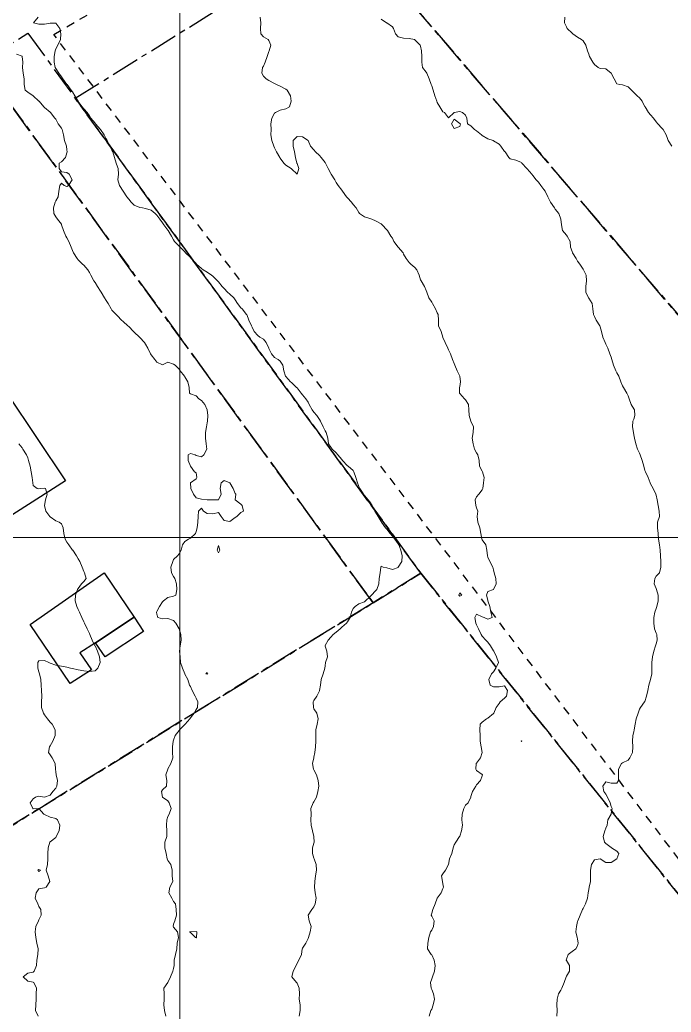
# Model space of a CAD drawing. Header units: centimetres. Extents: x 0 to 642158, y -847 to 649707.
# Drawn here: x 616852.5 to 616910.6, y 620545.1 to 620633.5 of the extents above; entities that cross this region are included whole.
import ezdxf

# ---------------------------------------------------------------- set-up
doc = ezdxf.new("R2010")
doc.units = ezdxf.units.CM
doc.header["$MEASUREMENT"] = 0
doc.linetypes.add('CENTERX2', pattern=[4, 2.5, -0.5, 0.5, -0.5])
doc.linetypes.add('JIS_02_0.7', pattern=[1.35, 0.75, -0.6])
for name, color, linetype, lineweight in [('MEV_grille', 254, 'Continuous', 9), ('WAL_parcellaire agricole', 7, 'JIS_02_0.7', 25), ('WAL_topographie 0.5', 253, 'Continuous', 20)]:
    doc.layers.add(name, color=color, linetype=linetype, lineweight=lineweight)
doc.layers.add('SPW_batiments', color=7, linetype='Continuous')
doc.layers.add('SPW_parcellaire cadastral', color=7, linetype='CENTERX2', lineweight=25, true_color=0xff0542)

# ---------------------------------------------------------------- blocks, each defined once
blk = doc.blocks.new('*U114')
at = {"layer": 'MEV_grille', "transparency": 33554687}
blk.add_lwpolyline([(-1338.461, 0), (1338.461, 0)], dxfattribs=at)
blk = doc.blocks.new('*U115')
at = {"layer": 'MEV_grille', "color": 0, "linetype": 'ByBlock', "lineweight": -2, "transparency": 16777216}
blk.add_blockref('*U114', (0, -1800), dxfattribs=at)
blk = doc.blocks.new('*U112')
at = {"layer": 'MEV_grille', "transparency": 33554687}
blk.add_lwpolyline([(0, 1825.476), (0, -1825.476)], dxfattribs=at)
blk = doc.blocks.new('*U113')
at = {"layer": 'MEV_grille', "color": 0, "linetype": 'ByBlock', "lineweight": -2, "transparency": 16777216}
blk.add_blockref('*U112', (1500, 0), dxfattribs=at)

msp = doc.modelspace()

# ---------------------------------------------------------------- linework, layer by layer
at = {"layer": 'SPW_batiments'}
for points in [[(616856.625, 620592.429), (616846.709, 620586.111), (616841.758, 620594.027), (616841.991, 620594.277), (616851.436, 620600.151), (616856.625, 620592.429)], [(616862.742, 620580.28), (616859.293, 620578.013), (616857.91, 620577.112), (616858.943, 620575.597), (616857.027, 620574.396), (616853.46, 620579.646), (616860.059, 620584.247), (616862.742, 620580.28)], [(616863.56, 620579.008), (616860.143, 620576.763), (616859.293, 620578.013), (616862.742, 620580.28), (616863.56, 620579.008)]]:
    msp.add_lwpolyline(points, dxfattribs=at)
at = {"layer": 'SPW_parcellaire cadastral'}
for points in [[(616919.091, 620666.134), (617020.072, 620537.549), (616988.046, 620517.478), (616881.757, 620641.63), (616879.672, 620644.065), (616917.441, 620668.139), (616919.091, 620666.134)], [(616888.276, 620584.2), (616857.473, 620626.531), (616881.757, 620641.63), (616988.046, 620517.478), (616959.467, 620495.541), (616888.276, 620584.2)], [(616849.013, 620629.684), (616853.268, 620632.311), (616857.473, 620626.531), (616888.276, 620584.2), (616884.02, 620581.575), (616849.013, 620629.684)], [(616849.013, 620629.684), (616884.02, 620581.575), (616843.395, 620556.528), (616810.694, 620606.02), (616849.013, 620629.684)], [(616888.276, 620584.2), (616959.467, 620495.541), (616930.967, 620476.617), (616903.735, 620464.407), (616839.795, 620553.412), (616839.446, 620553.878), (616843.395, 620556.528), (616884.02, 620581.575), (616888.276, 620584.2)]]:
    msp.add_lwpolyline(points, dxfattribs=at)
at = {"layer": 'WAL_parcellaire agricole'}
msp.add_lwpolyline([(616855.57, 620632.211), (616900.857, 620658.35), (616927.824, 620675.943), (616965.394, 620702.289), (616990.231, 620666.393), (617069.247, 620560.49), (617092.413, 620526.906), (616974.82, 620476.693), (616970.72, 620479.292), (616961.919, 620491.891), (616960.585, 620495.057), (616927.58, 620537.22), (616855.57, 620632.211)], dxfattribs=at)
at = {"layer": 'WAL_topographie 0.5'}
for points in [[(616854.19, 620633.75), (616853.762, 620633.25), (616854.25, 620633.123), (616854.75, 620633.132), (616855.25, 620633.224), (616855.75, 620633.213), (616856.125, 620632.75), (616856.196, 620632.25), (616856.185, 620631.75), (616855.933, 620631.25), (616855.75, 620630.922), (616855.686, 620630.75), (616855.6, 620630.25), (616855.597, 620629.75), (616855.712, 620629.25), (616855.75, 620629.174), (616856.01, 620628.75), (616856.25, 620628.434), (616856.379, 620628.25), (616856.75, 620627.755), (616856.753, 620627.75), (616857.132, 620627.25), (616857.25, 620627.083), (616857.452, 620626.75), (616857.743, 620626.25), (616857.75, 620626.239), (616858.103, 620625.75), (616858.25, 620625.591), (616858.536, 620625.25), (616858.75, 620624.949), (616858.874, 620624.75), (616859.25, 620624.306), (616859.301, 620624.25), (616859.735, 620623.75), (616859.75, 620623.728), (616860.07, 620623.25), (616860.25, 620622.895), (616860.318, 620622.75), (616860.57, 620622.25), (616860.75, 620621.906), (616860.838, 620621.75), (616860.979, 620621.25), (616861.136, 620620.75), (616861.25, 620620.426), (616861.315, 620620.25), (616861.337, 620619.75), (616861.294, 620619.25), (616861.417, 620618.75), (616861.744, 620618.25), (616861.75, 620618.242), (616862.093, 620617.75), (616862.25, 620617.521), (616862.469, 620617.25), (616862.75, 620617), (616863.25, 620616.784), (616863.469, 620616.75), (616863.75, 620616.713), (616864.25, 620616.543), (616864.609, 620616.25), (616864.75, 620616.119), (616865.028, 620615.75), (616865.25, 620615.415), (616865.379, 620615.25), (616865.75, 620614.782), (616865.779, 620614.75), (616866.054, 620614.25), (616866.25, 620613.904), (616866.344, 620613.75), (616866.75, 620613.34), (616866.83, 620613.25), (616867.25, 620612.827), (616867.325, 620612.75), (616867.75, 620612.332), (616867.827, 620612.25), (616868.25, 620611.79), (616868.294, 620611.75), (616868.75, 620611.344), (616868.883, 620611.25), (616869.25, 620611.014), (616869.628, 620610.75), (616869.75, 620610.675), (616870.152, 620610.25), (616870.25, 620610.154), (616870.59, 620609.75), (616870.75, 620609.579), (616871.061, 620609.25), (616871.25, 620609.071), (616871.616, 620608.75), (616871.75, 620608.552), (616871.949, 620608.25), (616872.25, 620607.848), (616872.371, 620607.75), (616872.75, 620607.272), (616872.765, 620607.25), (616872.966, 620606.75), (616873.199, 620606.25), (616873.25, 620606.116), (616873.426, 620605.75), (616873.75, 620605.381), (616873.922, 620605.25), (616874.25, 620605.051), (616874.493, 620604.75), (616874.734, 620604.25), (616874.75, 620604.214), (616874.972, 620603.75), (616875.25, 620603.432), (616875.558, 620603.25), (616875.75, 620603.105), (616875.997, 620602.75), (616876.076, 620602.25), (616876.232, 620601.75), (616876.25, 620601.72), (616876.664, 620601.25), (616876.75, 620601.187), (616877.209, 620600.75), (616877.25, 620600.711), (616877.617, 620600.25), (616877.75, 620600.114), (616878.034, 620599.75), (616878.25, 620599.445), (616878.341, 620599.25), (616878.606, 620598.75), (616878.75, 620598.557), (616878.999, 620598.25), (616879.25, 620597.906), (616879.348, 620597.75), (616879.566, 620597.25), (616879.75, 620596.891), (616879.84, 620596.75), (616879.983, 620596.25), (616880.058, 620595.75), (616880.25, 620595.446), (616880.387, 620595.25), (616880.75, 620594.921), (616880.897, 620594.75), (616881.25, 620594.34), (616881.31, 620594.25), (616881.75, 620593.783), (616881.794, 620593.75), (616882.25, 620593.361), (616882.324, 620593.25), (616882.499, 620592.75), (616882.644, 620592.25), (616882.75, 620591.94), (616882.849, 620591.75), (616883.174, 620591.25), (616883.25, 620591.147), (616883.583, 620590.75), (616883.75, 620590.555), (616883.946, 620590.25), (616884.192, 620589.75), (616884.25, 620589.655), (616884.48, 620589.25), (616884.75, 620588.825), (616884.783, 620588.75), (616885.146, 620588.25), (616885.25, 620588.147), (616885.547, 620587.75), (616885.75, 620587.497), (616885.95, 620587.25), (616886.25, 620586.841), (616886.317, 620586.75), (616886.507, 620586.25), (616886.625, 620585.75), (616886.596, 620585.25), (616886.275, 620584.75), (616886.25, 620584.717), (616885.75, 620584.541), (616885.25, 620584.679), (616884.917, 620584.75), (616884.75, 620584.85), (616884.726, 620584.75), (616884.65, 620584.25), (616884.575, 620583.75), (616884.55, 620583.25), (616884.368, 620582.75), (616884.25, 620582.632), (616883.879, 620582.25), (616883.75, 620582.118), (616883.359, 620581.75), (616883.25, 620581.674), (616882.75, 620581.488), (616882.422, 620581.25), (616882.25, 620581.071), (616882.109, 620580.75), (616881.971, 620580.25), (616881.75, 620579.88), (616881.67, 620579.75), (616881.25, 620579.392), (616881.092, 620579.25), (616880.75, 620578.96), (616880.483, 620578.75), (616880.25, 620578.5), (616880.02, 620578.25), (616879.75, 620577.762), (616879.742, 620577.75), (616879.75, 620577.7), (616879.911, 620577.25), (616879.967, 620576.75), (616879.795, 620576.25), (616879.75, 620575.95), (616879.721, 620575.75), (616879.58, 620575.25), (616879.41, 620574.75), (616879.33, 620574.25), (616879.263, 620573.75), (616879.25, 620573.719), (616879, 620573.25), (616878.75, 620572.875), (616878.696, 620572.75), (616878.718, 620572.25), (616878.75, 620572.135), (616879.013, 620571.75), (616879.141, 620571.25), (616879.04, 620570.75), (616878.934, 620570.25), (616878.912, 620569.75), (616878.917, 620569.25), (616878.889, 620568.75), (616878.821, 620568.25), (616878.75, 620567.834), (616878.735, 620567.75), (616878.636, 620567.25), (616878.714, 620566.75), (616878.75, 620566.704), (616878.988, 620566.25), (616879.135, 620565.75), (616879.19, 620565.25), (616879.104, 620564.75), (616878.977, 620564.25), (616878.75, 620563.833), (616878.7, 620563.75), (616878.489, 620563.25), (616878.5, 620562.75), (616878.492, 620562.25), (616878.523, 620561.75), (616878.625, 620561.25), (616878.75, 620560.75), (616878.75, 620560.75), (616878.78, 620560.25), (616878.75, 620560.167), (616878.641, 620559.75), (616878.634, 620559.25), (616878.75, 620558.817), (616878.778, 620558.75), (616878.961, 620558.25), (616878.995, 620557.75), (616878.9, 620557.25), (616878.826, 620556.75), (616878.807, 620556.25), (616878.854, 620555.75), (616878.939, 620555.25), (616878.878, 620554.75), (616878.75, 620554.477), (616878.571, 620554.25), (616878.25, 620553.75), (616878.321, 620553.25), (616878.5, 620552.75), (616878.41, 620552.25), (616878.277, 620551.75), (616878.25, 620551.673), (616878.021, 620551.25), (616877.75, 620550.817), (616877.71, 620550.75), (616877.654, 620550.25), (616877.424, 620549.75), (616877.25, 620549.464), (616877.169, 620549.25), (616876.917, 620548.75), (616876.771, 620548.25), (616877.207, 620547.75), (616877.25, 620547.682), (616877.452, 620547.25), (616877.471, 620546.75), (616877.453, 620546.25), (616877.517, 620545.75), (616877.536, 620545.25), (616877.432, 620544.75)], [(616873.974, 620633.75), (616874.009, 620633.25), (616873.982, 620632.75), (616874.033, 620632.25), (616874.25, 620632), (616874.667, 620631.75), (616874.75, 620631.673), (616874.922, 620631.25), (616874.774, 620630.75), (616874.75, 620630.7), (616874.574, 620630.25), (616874.397, 620629.75), (616874.25, 620629.393), (616874.185, 620629.25), (616874.101, 620628.75), (616874.25, 620628.475), (616874.487, 620628.25), (616874.75, 620628.115), (616875.25, 620627.85), (616875.432, 620627.75), (616875.75, 620627.601), (616876.25, 620627.337), (616876.383, 620627.25), (616876.669, 620626.75), (616876.738, 620626.25), (616876.576, 620625.75), (616876.25, 620625.587), (616875.75, 620625.473), (616875.319, 620625.25), (616875.25, 620625.187), (616874.991, 620624.75), (616874.907, 620624.25), (616874.933, 620623.75), (616874.923, 620623.25), (616875.014, 620622.75), (616875.192, 620622.25), (616875.25, 620622.113), (616875.434, 620621.75), (616875.713, 620621.25), (616875.75, 620621.177), (616876.063, 620620.75), (616876.25, 620620.548), (616876.72, 620620.25), (616876.75, 620620.221), (616877.25, 620619.75), (616877.4, 620620.25), (616877.25, 620620.7), (616877.233, 620620.75), (616877.104, 620621.25), (616877.025, 620621.75), (616876.894, 620622.25), (616876.893, 620622.75), (616877.25, 620623.115), (616877.75, 620623.076), (616878.25, 620622.75), (616878.25, 620622.75), (616878.448, 620622.25), (616878.75, 620621.917), (616878.883, 620621.75), (616879.25, 620621.417), (616879.393, 620621.25), (616879.75, 620620.791), (616879.776, 620620.75), (616880.034, 620620.25), (616880.25, 620619.824), (616880.304, 620619.75), (616880.609, 620619.25), (616880.75, 620619.026), (616880.904, 620618.75), (616881.25, 620618.321), (616881.315, 620618.25), (616881.671, 620617.75), (616881.75, 620617.647), (616882.096, 620617.25), (616882.25, 620617.05), (616882.523, 620616.75), (616882.75, 620616.333), (616882.822, 620616.25), (616883.25, 620615.96), (616883.75, 620615.799), (616883.917, 620615.75), (616884.25, 620615.602), (616884.75, 620615.341), (616884.845, 620615.25), (616885.25, 620614.803), (616885.296, 620614.75), (616885.61, 620614.25), (616885.75, 620614.044), (616885.882, 620613.75), (616886.25, 620613.267), (616886.265, 620613.25), (616886.693, 620612.75), (616886.75, 620612.641), (616886.959, 620612.25), (616887.25, 620611.882), (616887.4, 620611.75), (616887.75, 620611.441), (616887.917, 620611.25), (616888.128, 620610.75), (616888.25, 620610.35), (616888.295, 620610.25), (616888.597, 620609.75), (616888.75, 620609.406), (616888.82, 620609.25), (616888.991, 620608.75), (616889.25, 620608.355), (616889.319, 620608.25), (616889.576, 620607.75), (616889.75, 620607.417), (616889.83, 620607.25), (616889.841, 620606.75), (616889.864, 620606.25), (616890.094, 620605.75), (616890.238, 620605.25), (616890.25, 620605.222), (616890.448, 620604.75), (616890.689, 620604.25), (616890.75, 620604.12), (616890.927, 620603.75), (616891.09, 620603.25), (616891.25, 620602.886), (616891.311, 620602.75), (616891.506, 620602.25), (616891.75, 620601.75), (616891.75, 620601.75), (616891.824, 620601.25), (616891.75, 620600.85), (616891.733, 620600.75), (616891.737, 620600.25), (616891.75, 620600.219), (616892.167, 620599.75), (616892.25, 620599.643), (616892.525, 620599.25), (616892.562, 620598.75), (616892.6, 620598.25), (616892.75, 620597.75), (616892.75, 620597.75), (616892.974, 620597.25), (616892.946, 620596.75), (616892.868, 620596.25), (616892.956, 620595.75), (616893.066, 620595.25), (616893.25, 620594.932), (616893.355, 620594.75), (616893.485, 620594.25), (616893.5, 620593.75), (616893.75, 620593.312), (616893.788, 620593.25), (616893.932, 620592.75), (616893.865, 620592.25), (616893.809, 620591.75), (616893.75, 620591.65), (616893.442, 620591.25), (616893.25, 620591), (616893.136, 620590.75), (616893.185, 620590.25), (616893.25, 620590.036), (616893.35, 620589.75), (616893.29, 620589.25), (616893.364, 620588.75), (616893.552, 620588.25), (616893.615, 620587.75), (616893.717, 620587.25), (616893.75, 620587.197), (616894.065, 620586.75), (616894.165, 620586.25), (616894.228, 620585.75), (616894.25, 620585.65), (616894.417, 620585.25), (616894.69, 620584.75), (616894.75, 620584.5), (616894.808, 620584.25), (616894.953, 620583.75), (616895.007, 620583.25), (616894.75, 620582.75), (616894.75, 620582.75), (616894.25, 620582.568), (616894.144, 620582.25), (616894.25, 620581.812), (616894.264, 620581.75), (616894.414, 620581.25), (616894.529, 620580.75), (616894.639, 620580.25), (616894.25, 620580.118), (616893.917, 620580.25), (616893.75, 620580.317), (616893.25, 620580.556), (616893.101, 620580.25), (616893.193, 620579.75), (616893.25, 620579.618), (616893.411, 620579.25), (616893.652, 620578.75), (616893.75, 620578.61), (616894.069, 620578.25), (616894.25, 620578.066), (616894.502, 620577.75), (616894.75, 620577.299), (616894.777, 620577.25), (616895.012, 620576.75), (616895.209, 620576.25), (616894.958, 620575.75), (616894.75, 620575.424), (616894.59, 620575.25), (616894.327, 620574.75), (616894.469, 620574.25), (616894.75, 620574.083), (616895.25, 620574.078), (616895.75, 620574.185), (616896.005, 620573.75), (616895.905, 620573.25), (616895.75, 620573.083), (616895.355, 620572.75), (616895.25, 620572.595), (616895, 620572.25), (616894.79, 620571.75), (616894.75, 620571.7), (616894.25, 620571.304), (616894.125, 620571.25), (616893.75, 620570.929), (616893.571, 620570.75), (616893.55, 620570.25), (616893.574, 620569.75), (616893.565, 620569.25), (616893.662, 620568.75), (616893.75, 620568.25), (616893.75, 620568.25), (616893.75, 620568.25), (616893.605, 620567.75), (616893.25, 620567.3), (616893.205, 620567.25), (616893.176, 620566.75), (616893.25, 620566.632), (616893.75, 620566.288), (616893.77, 620566.25), (616893.75, 620566.167), (616893.611, 620565.75), (616893.25, 620565.368), (616893.187, 620565.25), (616892.888, 620564.75), (616892.75, 620564.306), (616892.733, 620564.25), (616892.483, 620563.75), (616892.25, 620563.544), (616892.115, 620563.25), (616891.967, 620562.75), (616891.944, 620562.25), (616891.992, 620561.75), (616891.89, 620561.25), (616891.75, 620560.788), (616891.732, 620560.75), (616891.41, 620560.25), (616891.25, 620560), (616891.157, 620559.75), (616891.03, 620559.25), (616890.841, 620558.75), (616890.75, 620558.25), (616890.75, 620558.25), (616890.477, 620557.75), (616890.25, 620557.424), (616890.136, 620557.25), (616890.203, 620556.75), (616890.25, 620556.536), (616890.298, 620556.25), (616890.25, 620556.125), (616890.088, 620555.75), (616889.75, 620555.25), (616889.75, 620555.25), (616889.556, 620554.75), (616889.336, 620554.25), (616889.25, 620553.938), (616889.209, 620553.75), (616889.25, 620553.662), (616889.476, 620553.25), (616889.41, 620552.75), (616889.25, 620552.409), (616889.153, 620552.25), (616888.992, 620551.75), (616888.917, 620551.25), (616888.875, 620550.75), (616889.214, 620550.25), (616889.25, 620550.208), (616889.462, 620549.75), (616889.558, 620549.25), (616889.505, 620548.75), (616889.311, 620548.25), (616889.25, 620548.062), (616889.148, 620547.75), (616889.21, 620547.25), (616889.25, 620547.135), (616889.422, 620546.75), (616889.483, 620546.25), (616889.379, 620545.75), (616889.25, 620545.386), (616889.179, 620545.25), (616889.018, 620544.75)], [(616901.118, 620633.75), (616901.092, 620633.25), (616901.25, 620632.875), (616901.309, 620632.75), (616901.75, 620632.309), (616901.833, 620632.25), (616902.25, 620631.972), (616902.583, 620631.75), (616902.75, 620631.632), (616902.991, 620631.25), (616903.136, 620630.75), (616903.25, 620630.438), (616903.318, 620630.25), (616903.615, 620629.75), (616903.75, 620629.516), (616904.083, 620629.25), (616904.25, 620629.185), (616904.75, 620629.154), (616905.25, 620628.75), (616905.25, 620628.75), (616905.5, 620628.25), (616905.75, 620627.817), (616906, 620627.75), (616906.25, 620627.721), (616906.75, 620627.525), (616907.039, 620627.25), (616907.25, 620627.045), (616907.553, 620626.75), (616907.75, 620626.571), (616908, 620626.25), (616908.25, 620625.768), (616908.259, 620625.75), (616908.561, 620625.25), (616908.75, 620625.038), (616909.011, 620624.75), (616909.25, 620624.432), (616909.393, 620624.25), (616909.75, 620623.865), (616909.865, 620623.75), (616910.142, 620623.25), (616910.25, 620622.942), (616910.324, 620622.75), (616910.635, 620622.25)], [(616884.75, 620633.553), (616885.226, 620633.25), (616885.25, 620633.237), (616885.75, 620632.875), (616885.833, 620632.75), (616886.036, 620632.25), (616886.25, 620632.006), (616886.75, 620631.861), (616887.25, 620631.842), (616887.708, 620631.75), (616887.75, 620631.736), (616888.222, 620631.25), (616888.25, 620631.159), (616888.333, 620630.75), (616888.373, 620630.25), (616888.355, 620629.75), (616888.442, 620629.25), (616888.75, 620628.85), (616888.815, 620628.75), (616889.031, 620628.25), (616889.202, 620627.75), (616889.25, 620627.635), (616889.366, 620627.25), (616889.536, 620626.75), (616889.697, 620626.25), (616889.75, 620626.13), (616889.966, 620625.75), (616890.25, 620625.319), (616890.383, 620625.25), (616890.75, 620624.792), (616891.25, 620625.25), (616891.25, 620625.25), (616891.75, 620625.338), (616892, 620625.25), (616892.25, 620625.019), (616892.385, 620624.75), (616892.438, 620624.25), (616892.75, 620624.065), (616893.054, 620623.75), (616893.25, 620623.609), (616893.687, 620623.25), (616893.75, 620623.197), (616894.25, 620622.893), (616894.712, 620622.75), (616894.75, 620622.736), (616895.25, 620622.422), (616895.417, 620622.25), (616895.75, 620621.792), (616895.78, 620621.75), (616896.129, 620621.25), (616896.25, 620621.125), (616896.75, 620621), (616897.25, 620620.793), (616897.293, 620620.75), (616897.734, 620620.25), (616897.75, 620620.231), (616898.169, 620619.75), (616898.25, 620619.654), (616898.559, 620619.25), (616898.75, 620619.033), (616898.974, 620618.75), (616899.25, 620618.4), (616899.355, 620618.25), (616899.604, 620617.75), (616899.75, 620617.434), (616899.835, 620617.25), (616900.181, 620616.75), (616900.25, 620616.65), (616900.583, 620616.25), (616900.75, 620615.75), (616900.75, 620615.75), (616900.802, 620615.25), (616900.904, 620614.75), (616901.25, 620614.322), (616901.318, 620614.25), (616901.589, 620613.75), (616901.607, 620613.25), (616901.75, 620612.865), (616901.791, 620612.75), (616902.11, 620612.25), (616902.25, 620612.019), (616902.462, 620611.75), (616902.75, 620611.298), (616902.786, 620611.25), (616903.023, 620610.75), (616903.032, 620610.25), (616902.978, 620609.75), (616902.987, 620609.25), (616903.233, 620608.75), (616903.25, 620608.724), (616903.56, 620608.25), (616903.615, 620607.75), (616903.669, 620607.25), (616903.75, 620607.066), (616903.917, 620606.75), (616904.224, 620606.25), (616904.25, 620606.173), (616904.391, 620605.75), (616904.506, 620605.25), (616904.699, 620604.75), (616904.75, 620604.611), (616904.941, 620604.25), (616905.121, 620603.75), (616905.25, 620603.45), (616905.313, 620603.25), (616905.458, 620602.75), (616905.654, 620602.25), (616905.75, 620602.05), (616905.917, 620601.75), (616906.103, 620601.25), (616906.25, 620600.893), (616906.327, 620600.75), (616906.642, 620600.25), (616906.75, 620600), (616906.83, 620599.75), (616907.03, 620599.25), (616907.25, 620598.859), (616907.304, 620598.75), (616907.34, 620598.25), (616907.25, 620597.932), (616907.185, 620597.75), (616907.132, 620597.25), (616907.217, 620596.75), (616907.25, 620596.536), (616907.327, 620596.25), (616907.437, 620595.75), (616907.594, 620595.25), (616907.75, 620594.893), (616907.811, 620594.75), (616908.006, 620594.25), (616908.142, 620593.75), (616908.25, 620593.357), (616908.294, 620593.25), (616908.53, 620592.75), (616908.717, 620592.25), (616908.75, 620592.182), (616908.976, 620591.75), (616909.224, 620591.25), (616909.25, 620591.15), (616909.332, 620590.75), (616909.433, 620590.25), (616909.529, 620589.75), (616909.532, 620589.25), (616909.365, 620588.75), (616909.383, 620588.25), (616909.442, 620587.75), (616909.469, 620587.25), (616909.559, 620586.75), (616909.619, 620586.25), (616909.643, 620585.75), (616909.672, 620585.25), (616909.676, 620584.75), (616909.55, 620584.25), (616909.25, 620583.95), (616909.129, 620583.75), (616909.083, 620583.25), (616909.25, 620582.833), (616909.287, 620582.75), (616909.434, 620582.25), (616909.429, 620581.75), (616909.322, 620581.25), (616909.25, 620581.062), (616909.141, 620580.75), (616909.053, 620580.25), (616909.033, 620579.75), (616909.109, 620579.25), (616909.25, 620578.883), (616909.294, 620578.75), (616909.338, 620578.25), (616909.25, 620577.917), (616909.2, 620577.75), (616909.05, 620577.25), (616908.92, 620576.75), (616908.85, 620576.25), (616908.875, 620575.75), (616908.861, 620575.25), (616908.75, 620574.75), (616908.75, 620574.75), (616908.597, 620574.25), (616908.506, 620573.75), (616908.397, 620573.25), (616908.25, 620572.795), (616908.214, 620572.75), (616907.857, 620572.25), (616907.75, 620572.1), (616907.637, 620571.75), (616907.461, 620571.25), (616907.38, 620570.75), (616907.293, 620570.25), (616907.25, 620570.068), (616907.185, 620569.75), (616907.152, 620569.25), (616907.179, 620568.75), (616907.155, 620568.25), (616906.917, 620567.75), (616906.75, 620567.554), (616906.25, 620567.317), (616906.163, 620567.25), (616905.906, 620566.75), (616905.895, 620566.25), (616905.902, 620565.75), (616905.75, 620565.491), (616905.25, 620565.504), (616904.75, 620565.635), (616904.497, 620565.25), (616904.599, 620564.75), (616904.75, 620564.531), (616904.923, 620564.25), (616905.157, 620563.75), (616905.25, 620563.435), (616905.338, 620563.25), (616905.25, 620562.796), (616905.229, 620562.75), (616904.94, 620562.25), (616904.893, 620561.75), (616904.75, 620561.483), (616904.667, 620561.25), (616904.513, 620560.75), (616904.643, 620560.25), (616904.75, 620560.13), (616905.25, 620559.762), (616905.272, 620559.75), (616905.75, 620559.453), (616905.937, 620559.25), (616905.75, 620558.75), (616905.75, 620558.75), (616905.25, 620558.439), (616904.75, 620558.45), (616904.25, 620558.75), (616903.75, 620558.664), (616903.483, 620558.25), (616903.394, 620557.75), (616903.41, 620557.25), (616903.385, 620556.75), (616903.284, 620556.25), (616903.25, 620556.036), (616903.185, 620555.75), (616903.117, 620555.25), (616902.957, 620554.75), (616902.75, 620554.35), (616902.69, 620554.25), (616902.477, 620553.75), (616902.271, 620553.25), (616902.25, 620553.167), (616902.146, 620552.75), (616902.092, 620552.25), (616902.222, 620551.75), (616902.25, 620551.65), (616902.294, 620551.25), (616902.25, 620551.028), (616902.103, 620550.75), (616901.75, 620550.5), (616901.397, 620550.25), (616901.25, 620549.833), (616901.228, 620549.75), (616901.25, 620549.694), (616901.536, 620549.25), (616901.536, 620548.75), (616901.25, 620548.321), (616901.218, 620548.25), (616901.044, 620547.75), (616900.847, 620547.25), (616900.75, 620547.055), (616900.56, 620546.75), (616900.426, 620546.25), (616900.4, 620545.75), (616900.436, 620545.25), (616900.412, 620544.75)], [(616852.25, 620630.439), (616852.75, 620630.258), (616852.755, 620630.25), (616852.805, 620629.75), (616852.778, 620629.25), (616852.85, 620628.75), (616852.923, 620628.25), (616852.923, 620627.75), (616853.031, 620627.25), (616853.25, 620627.061), (616853.75, 620626.75), (616853.75, 620626.75), (616854.25, 620626.258), (616854.257, 620626.25), (616854.696, 620625.75), (616854.75, 620625.699), (616855.25, 620625.279), (616855.277, 620625.25), (616855.667, 620624.75), (616855.75, 620624.65), (616855.977, 620624.25), (616856.25, 620623.869), (616856.321, 620623.75), (616856.433, 620623.25), (616856.518, 620622.75), (616856.72, 620622.25), (616856.75, 620621.917), (616856.76, 620621.75), (616856.75, 620621.65), (616856.629, 620621.25), (616856.25, 620620.859), (616856.056, 620620.75), (616856.044, 620620.25), (616856.25, 620619.981), (616856.75, 620619.906), (616856.942, 620619.75), (616857.202, 620619.25), (616856.875, 620618.75), (616856.75, 620618.646), (616856.5, 620618.75), (616856.25, 620618.959), (616856.103, 620618.75), (616856.016, 620618.25), (616855.96, 620617.75), (616855.75, 620617.387), (616855.693, 620617.25), (616855.538, 620616.75), (616855.593, 620616.25), (616855.75, 620615.953), (616855.92, 620615.75), (616856.25, 620615.297), (616856.273, 620615.25), (616856.446, 620614.75), (616856.655, 620614.25), (616856.75, 620614.076), (616856.921, 620613.75), (616857.113, 620613.25), (616857.25, 620612.947), (616857.343, 620612.75), (616857.645, 620612.25), (616857.75, 620612.141), (616858.134, 620611.75), (616858.25, 620611.663), (616858.61, 620611.25), (616858.75, 620610.995), (616858.874, 620610.75), (616859.141, 620610.25), (616859.25, 620610.098), (616859.463, 620609.75), (616859.75, 620609.344), (616859.804, 620609.25), (616860.086, 620608.75), (616860.25, 620608.519), (616860.409, 620608.25), (616860.69, 620607.75), (616860.75, 620607.654), (616861.125, 620607.25), (616861.25, 620607.135), (616861.612, 620606.75), (616861.75, 620606.643), (616862.179, 620606.25), (616862.25, 620606.184), (616862.689, 620605.75), (616862.75, 620605.69), (616863.218, 620605.25), (616863.25, 620605.218), (616863.659, 620604.75), (616863.75, 620604.617), (616863.958, 620604.25), (616864.206, 620603.75), (616864.25, 620603.669), (616864.579, 620603.25), (616864.75, 620603.021), (616865.25, 620602.778), (616865.75, 620603), (616866.25, 620602.841), (616866.385, 620602.75), (616866.75, 620602.395), (616866.845, 620602.25), (616867.216, 620601.75), (616867.25, 620601.698), (616867.521, 620601.25), (616867.647, 620600.75), (616867.681, 620600.25), (616867.75, 620600.181), (616868.25, 620600.007), (616868.507, 620599.75), (616868.75, 620599.592), (616869.041, 620599.25), (616869.25, 620598.75), (616869.25, 620598.75), (616869.308, 620598.25), (616869.279, 620597.75), (616869.25, 620597.613), (616869.171, 620597.25), (616869.093, 620596.75), (616869.102, 620596.25), (616869.16, 620595.75), (616869.198, 620595.25), (616868.958, 620594.75), (616868.75, 620594.583), (616868.25, 620594.694), (616868.173, 620594.75), (616867.75, 620594.878), (616867.546, 620594.75), (616867.554, 620594.25), (616867.75, 620593.75), (616867.75, 620593.75), (616868.125, 620593.25), (616868.25, 620593.15), (616868.321, 620592.75), (616868.25, 620592.617), (616867.75, 620592.25), (616867.796, 620591.75), (616868.015, 620591.25), (616868.25, 620590.917), (616868.75, 620590.796), (616869.25, 620590.75), (616869.75, 620590.75), (616870.25, 620590.75), (616870.5, 620591.25), (616870.404, 620591.75), (616870.485, 620592.25), (616870.75, 620592.455), (616871.25, 620592.268), (616871.266, 620592.25), (616871.55, 620591.75), (616871.75, 620591.322), (616871.783, 620591.25), (616871.75, 620590.75), (616872.25, 620590.375), (616872.35, 620590.25), (616872.483, 620589.75), (616872.25, 620589.625), (616871.875, 620589.25), (616871.75, 620589.179), (616871.25, 620588.815), (616870.75, 620588.906), (616870.475, 620589.25), (616870.25, 620589.625), (616869.75, 620589.491), (616869.25, 620589.54), (616868.925, 620589.75), (616868.75, 620590), (616868.481, 620589.75), (616868.44, 620589.25), (616868.417, 620588.75), (616868.336, 620588.25), (616868.25, 620587.917), (616868.187, 620587.75), (616867.75, 620587.33), (616867.568, 620587.25), (616867.25, 620587.044), (616867.05, 620586.75), (616866.924, 620586.25), (616866.75, 620585.942), (616866.611, 620585.75), (616866.25, 620585.425), (616866.18, 620585.25), (616866.017, 620584.75), (616866.075, 620584.25), (616866.25, 620583.917), (616866.359, 620583.75), (616866.509, 620583.25), (616866.552, 620582.75), (616866.444, 620582.25), (616866.25, 620582.16), (616865.75, 620582.048), (616865.359, 620581.75), (616865.25, 620581.647), (616864.98, 620581.25), (616864.75, 620580.808), (616864.725, 620580.75), (616864.75, 620580.562), (616864.85, 620580.25), (616865.25, 620580.135), (616865.75, 620580.162), (616866.25, 620579.983), (616866.45, 620579.75), (616866.75, 620579.262), (616866.757, 620579.25), (616866.897, 620578.75), (616866.912, 620578.25), (616866.825, 620577.75), (616866.772, 620577.25), (616866.839, 620576.75), (616866.869, 620576.25), (616867.04, 620575.75), (616867.244, 620575.25), (616867.25, 620575.225), (616867.507, 620574.75), (616867.681, 620574.25), (616867.75, 620574.125), (616867.912, 620573.75), (616868.179, 620573.25), (616868.25, 620573.083), (616868.424, 620572.75), (616868.377, 620572.25), (616868.25, 620572.064), (616868.082, 620571.75), (616867.75, 620571.319), (616867.701, 620571.25), (616867.276, 620570.75), (616867.25, 620570.717), (616866.783, 620570.25), (616866.75, 620570.209), (616866.398, 620569.75), (616866.25, 620569.337), (616866.21, 620569.25), (616866.145, 620568.75), (616866.167, 620568.25), (616866.184, 620567.75), (616866.013, 620567.25), (616865.75, 620566.773), (616865.736, 620566.75), (616865.55, 620566.25), (616865.636, 620565.75), (616865.617, 620565.25), (616865.25, 620564.906), (616865.182, 620564.75), (616865.25, 620564.25), (616865.25, 620564.25), (616865.75, 620563.927), (616865.857, 620563.75), (616866.026, 620563.25), (616865.848, 620562.75), (616865.75, 620562.55), (616865.648, 620562.25), (616865.612, 620561.75), (616865.633, 620561.25), (616865.635, 620560.75), (616865.482, 620560.25), (616865.467, 620559.75), (616865.583, 620559.25), (616865.686, 620558.75), (616865.75, 620558.603), (616866, 620558.25), (616866.109, 620557.75), (616866.136, 620557.25), (616866.179, 620556.75), (616865.927, 620556.25), (616865.833, 620555.75), (616866.107, 620555.25), (616866.25, 620554.964), (616866.408, 620554.75), (616866.484, 620554.25), (616866.519, 620553.75), (616866.375, 620553.25), (616866.25, 620552.95), (616866.214, 620552.75), (616866.25, 620552.667), (616866.607, 620552.25), (616866.685, 620551.75), (616866.576, 620551.25), (616866.531, 620550.75), (616866.407, 620550.25), (616866.311, 620549.75), (616866.299, 620549.25), (616866.25, 620549), (616866.169, 620548.75), (616865.984, 620548.25), (616865.75, 620547.75), (616865.75, 620547.75), (616865.375, 620547.25), (616865.417, 620546.75), (616865.406, 620546.25), (616865.369, 620545.75), (616865.431, 620545.25), (616865.546, 620544.75)], [(616891.75, 620624), (616891.821, 620624.25), (616891.75, 620624.286), (616891.25, 620624.659), (616891.013, 620624.25), (616891.25, 620623.841), (616891.75, 620624)], [(616852.468, 620595.75), (616852.75, 620595.368), (616852.83, 620595.25), (616853.141, 620594.75), (616853.25, 620594.481), (616853.325, 620594.25), (616853.455, 620593.75), (616853.569, 620593.25), (616853.658, 620592.75), (616853.711, 620592.25), (616853.75, 620592.028), (616854.107, 620591.75), (616854.25, 620591.72), (616854.417, 620591.75), (616854.75, 620591.799), (616854.841, 620591.75), (616854.99, 620591.25), (616854.847, 620590.75), (616854.759, 620590.25), (616854.878, 620589.75), (616855.224, 620589.25), (616855.25, 620589.221), (616855.75, 620588.867), (616856.042, 620588.75), (616856.25, 620588.603), (616856.417, 620588.25), (616856.476, 620587.75), (616856.599, 620587.25), (616856.75, 620586.982), (616856.901, 620586.75), (616857.25, 620586.261), (616857.258, 620586.25), (616857.589, 620585.75), (616857.75, 620585.486), (616857.885, 620585.25), (616858.093, 620584.75), (616858.25, 620584.375), (616858.325, 620584.25), (616858.468, 620583.75), (616858.25, 620583.467), (616858.04, 620583.25), (616857.75, 620582.841), (616857.691, 620582.75), (616857.51, 620582.25), (616857.491, 620581.75), (616857.639, 620581.25), (616857.75, 620580.989), (616857.852, 620580.75), (616858.073, 620580.25), (616858.25, 620579.875), (616858.308, 620579.75), (616858.548, 620579.25), (616858.75, 620578.83), (616858.786, 620578.75), (616858.995, 620578.25), (616859.239, 620577.75), (616859.25, 620577.728), (616859.47, 620577.25), (616859.661, 620576.75), (616859.718, 620576.25), (616859.495, 620575.75), (616859.25, 620575.505), (616858.75, 620575.443), (616858.25, 620575.51), (616857.75, 620575.613), (616857.25, 620575.712), (616857.062, 620575.75), (616856.75, 620575.832), (616856.25, 620575.924), (616855.75, 620576.021), (616855.25, 620576.199), (616855.125, 620576.25), (616854.75, 620576.43), (616854.25, 620576.397), (616854.154, 620576.25), (616854.155, 620575.75), (616854.25, 620575.434), (616854.311, 620575.25), (616854.426, 620574.75), (616854.446, 620574.25), (616854.478, 620573.75), (616854.513, 620573.25), (616854.478, 620572.75), (616854.488, 620572.25), (616854.657, 620571.75), (616854.75, 620571.607), (616855.005, 620571.25), (616855.25, 620570.95), (616855.42, 620570.75), (616855.712, 620570.25), (616855.702, 620569.75), (616855.496, 620569.25), (616855.25, 620568.843), (616855.189, 620568.75), (616855.106, 620568.25), (616855.25, 620568.031), (616855.432, 620567.75), (616855.691, 620567.25), (616855.728, 620566.75), (616855.75, 620566.528), (616855.779, 620566.25), (616855.897, 620565.75), (616855.85, 620565.25), (616855.75, 620565.074), (616855.494, 620564.75), (616855.25, 620564.441), (616854.75, 620564.272), (616854.25, 620564.341), (616853.942, 620564.25), (616853.75, 620564.111), (616853.455, 620563.75), (616853.7, 620563.25), (616853.75, 620563.233), (616854.249, 620563.25), (616854.25, 620563.25), (616854.25, 620563.25), (616854.682, 620562.75), (616854.75, 620562.7), (616855.25, 620562.474), (616855.75, 620562.369), (616855.9, 620562.25), (616856.122, 620561.75), (616856.047, 620561.25), (616855.798, 620560.75), (616855.75, 620560.669), (616855.25, 620560.27), (616855.231, 620560.25), (616855.062, 620559.75), (616855.03, 620559.25), (616855.03, 620558.75), (616855, 620558.25), (616854.89, 620557.75), (616855.077, 620557.25), (616855.234, 620556.75), (616854.893, 620556.25), (616854.75, 620556.182), (616854.25, 620556.094), (616854.006, 620555.75), (616853.923, 620555.25), (616854.148, 620554.75), (616854.25, 620554.523), (616854.432, 620554.25), (616854.447, 620553.75), (616854.25, 620553.333), (616854.217, 620553.25), (616853.964, 620552.75), (616853.903, 620552.25), (616853.973, 620551.75), (616854.071, 620551.25), (616854.18, 620550.75), (616854.16, 620550.25), (616854.064, 620549.75), (616854.029, 620549.25), (616853.829, 620548.75), (616853.75, 620548.671), (616853.25, 620548.572), (616852.858, 620548.25), (616853.25, 620547.878), (616853.75, 620547.779), (616853.792, 620547.75), (616854.026, 620547.25), (616854.016, 620546.75), (616854.013, 620546.25), (616853.974, 620545.75), (616853.958, 620545.25), (616854.19, 620544.75)], [(616870.359, 620586.25), (616870.25, 620586.022), (616870.136, 620586.25), (616870.25, 620586.667), (616870.359, 620586.25)], [(616891.75, 620582.173), (616891.947, 620582.25), (616891.75, 620582.467), (616891.671, 620582.25), (616891.75, 620582.173)], [(616869.303, 620575.25), (616869.25, 620575.202), (616869.125, 620575.25), (616869.25, 620575.361), (616869.303, 620575.25)], [(616897.274, 620569.25), (616897.25, 620569.215), (616897.221, 620569.25), (616897.25, 620569.271), (616897.274, 620569.25)], [(616854.25, 620557.643), (616854.4, 620557.75), (616854.25, 620557.804), (616854.143, 620557.75), (616854.25, 620557.643)], [(616868.283, 620551.75), (616868.25, 620551.737), (616868.208, 620551.75), (616867.75, 620552.208), (616867.667, 620552.25), (616867.75, 620552.269), (616868.25, 620552.286), (616868.329, 620552.25), (616868.283, 620551.75)]]:
    msp.add_lwpolyline(points, dxfattribs=at)

# ---------------------------------------------------------------- block references
at = {"layer": 'MEV_grille', "transparency": 33554687}
for name, p in [('*U113', (615366.814, 620593.644)), ('*U115', (616669.481, 622387.381))]:
    msp.add_blockref(name, p, dxfattribs=at)

doc.saveas('drawing.dxf')
